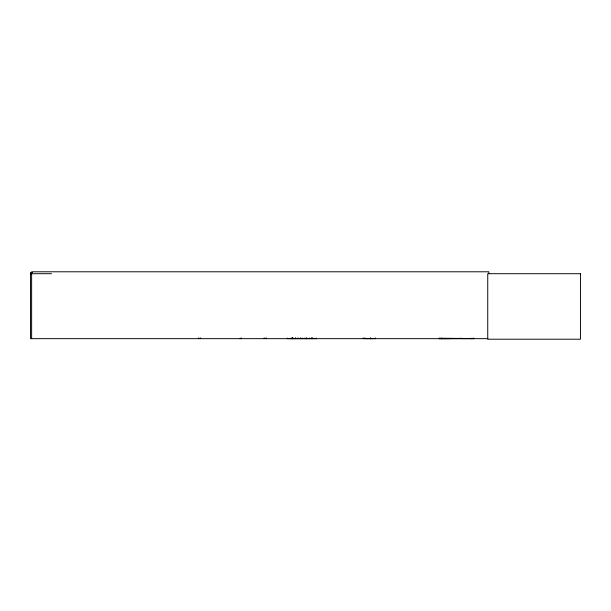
<?xml version="1.0" encoding="UTF-8"?>
<svg xmlns="http://www.w3.org/2000/svg" width="611" height="611" viewBox="0 0 611 611"><rect width="100%" height="100%" fill="white"/><g stroke="black" fill="none" stroke-linecap="round" stroke-linejoin="round"><path stroke-width="0.92" d="M297.206 338.639L297.206 338.12M375.314 338.525L375.314 338.12M239.833 338.609L240.23 338.593M439.256 338.639L439.378 338.227L473.892 338.601L473.25 338.219L473.128 338.631M439.706 338.639L439.378 338.227M439.66 338.647L439.828 338.227L439.958 338.639M441.402 338.639L441.722 338.227L441.577 338.662M447.947 338.41L448.077 338.647M448.253 338.631L448.359 338.41M449.696 338.631L450.292 338.41M450.093 338.609L450.269 338.219L450.422 338.647M462.687 338.639L463.237 338.425M464.581 338.639L465.177 338.425M465.33 338.639L464.681 338.425M471.661 338.654L471.807 338.219L471.936 338.624M473.701 338.219L473.38 338.624M473.876 338.624L439.194 338.624M441.127 338.662L441.272 338.227L441.448 338.639M471.684 338.631L471.379 338.41M298.008 338.593L298.061 338.166M311.473 338.593L311.541 338.166M32.459 272.475L30.55 272.475L30.55 338.662L487.868 338.662M30.55 273.705L51.507 273.705M461.549 338.364L443.785 338.647M473.724 338.41L439.508 338.639M316.658 338.639L287.376 338.662L287.376 338.12M364.37 338.578L364.721 338.593M293.112 338.166L293.181 338.593M305.149 338.593L305.103 338.166M309.265 338.525L309.395 338.166L309.441 338.662M365.554 338.578L365.554 338.12L365.462 338.662L375.383 338.639L375.383 338.12M488.823 273.705L488.823 271.788L31.627 271.788L31.627 338.662M461.534 338.143L461.549 338.647M370.633 338.662L370.633 337.982L370.556 338.662M370.289 338.662L370.266 337.982L370.243 338.662M364.278 338.12L364.278 338.662M364.217 338.12L364.217 338.662M363.155 337.982L363.155 338.662M316.277 338.12L316.277 338.662M312.733 337.982L312.725 338.662M312.114 337.982L312.114 338.662M311.87 337.982L311.87 338.662M311.671 338.12L311.61 338.662M309.219 338.12L309.219 338.662M306.791 337.982L306.791 338.662M306.546 337.982L306.546 338.662M305.057 338.12L305.057 338.662M302.384 338.12L302.384 338.662M300.933 337.982L300.933 338.662M300.688 337.982L300.688 338.662M298.107 338.12L298.107 338.662M295.525 337.982L295.525 338.662M295.289 337.982L295.289 338.662M292.47 337.982L292.47 338.662M292.455 337.982L292.455 338.662M292.127 337.982L292.119 338.662M291.913 337.982L291.921 338.662M291.157 338.12L291.157 338.662M266.152 337.845L266.152 338.662M264.242 337.845L264.242 338.662M241.49 337.982L241.49 338.662M200.645 337.845L200.645 338.662M198.735 337.845L198.735 338.662M580.45 273.705L487.746 273.705L487.746 339.212L580.45 339.212L580.45 273.705M293.043 338.662L293.043 338.12L292.975 338.662M240.429 338.662L240.429 338.12L240.367 338.662"/></g></svg>
